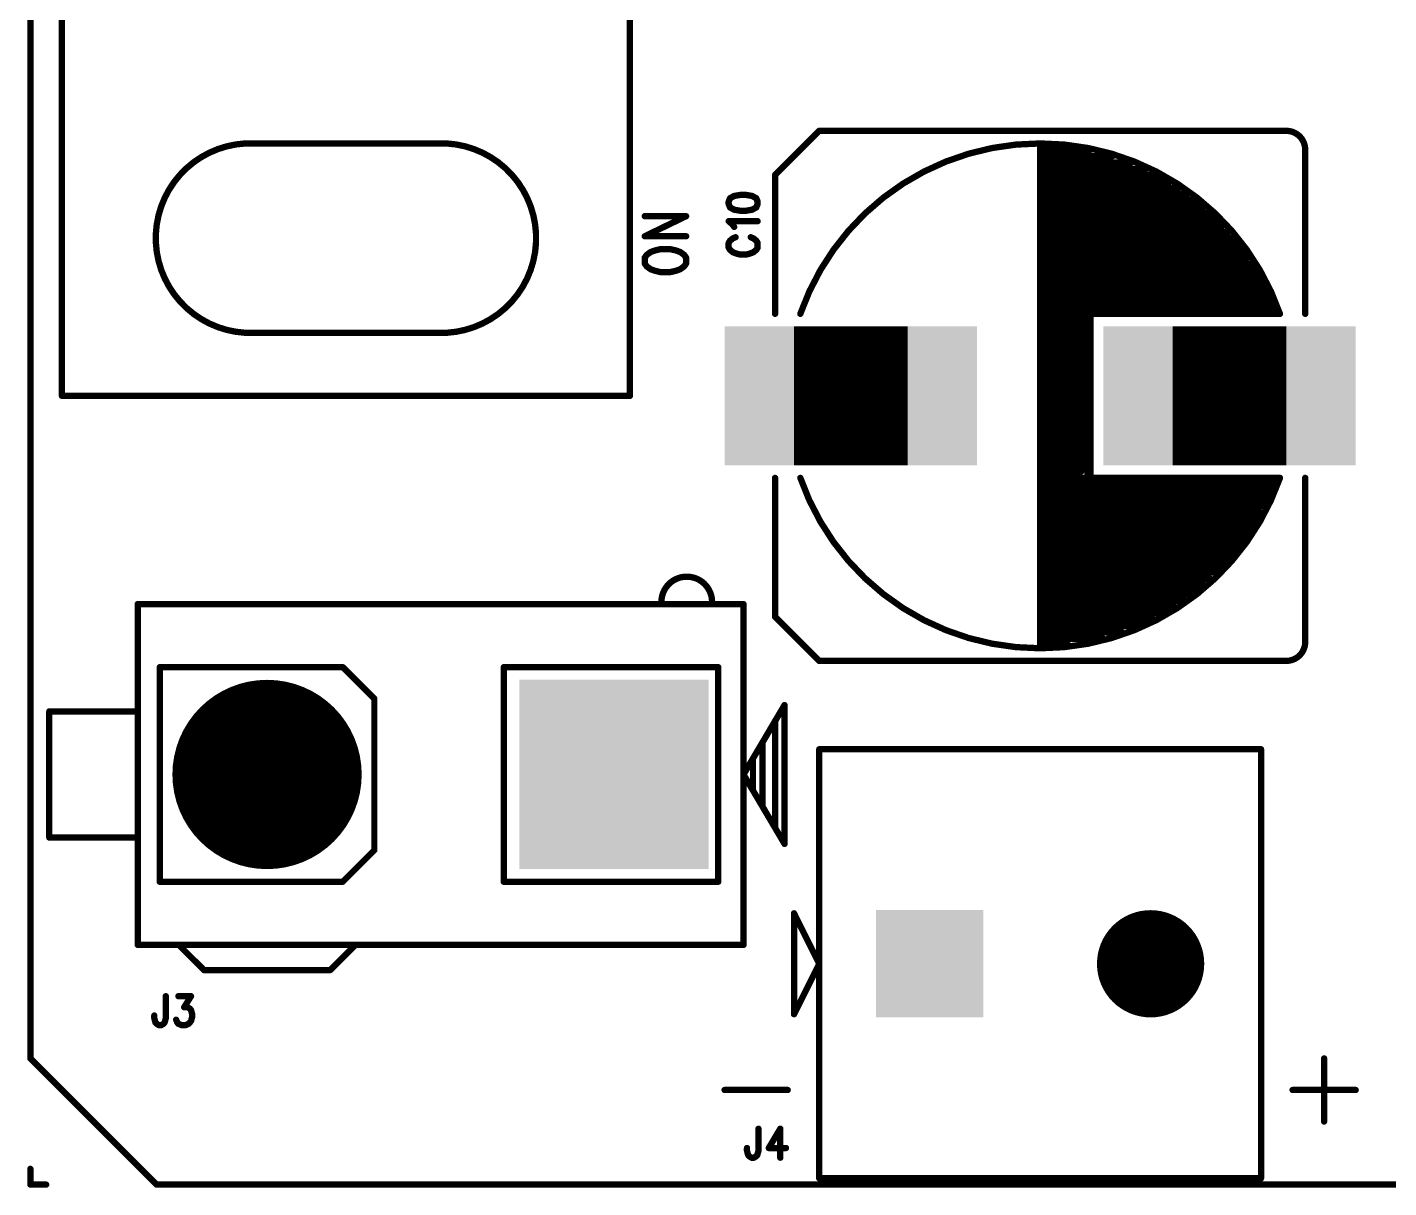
# Model space of a CAD drawing. Extents: x 100 to 134.1, y 89.7 to 148.
# Drawn here: x 99.95 to 121.52, y 99.95 to 118.34 of the extents above; entities that cross this region are included whole.
import ezdxf

# ---------------------------------------------------------------- set-up
doc = ezdxf.new("R2010")
doc.units = 0
doc.layers.get('0').update_dxf_attribs({"linetype": 'CONTINUOUS'})
doc.layers.add('MASK-TOP_PHO', color=3, linetype='CONTINUOUS')
doc.layers.add('SILK-TOP_PHO', color=14, linetype='CONTINUOUS')

# ---------------------------------------------------------------- blocks, each defined once
blk = doc.blocks.new('ROUND_1')
at = {"const_width": 0.050038}
blk.add_lwpolyline([(-0.025018, 0, 1), (0.025018, 0, 1)], format="xyb", close=True, dxfattribs=at)
blk = doc.blocks.new('SQUARE_25')
blk.add_solid([(0.85001, 0.85001), (0.85001, -0.85001), (-0.85001, 0.85001), (-0.85001, -0.85001)])
blk = doc.blocks.new('ROUND_26')
at = {"const_width": 0.85001}
blk.add_lwpolyline([(-0.425006, 0, 1), (0.425006, 0, 1)], format="xyb", close=True, dxfattribs=at)
blk = doc.blocks.new('ROUND_39')
at = {"const_width": 1.499996}
blk.add_lwpolyline([(-0.749998, 0, 1), (0.749998, 0, 1)], format="xyb", close=True, dxfattribs=at)
blk = doc.blocks.new('SQUARE_168')
blk.add_solid([(1.499996, 1.499996), (1.499996, -1.499996), (-1.499996, 1.499996), (-1.499996, -1.499996)])
blk = doc.blocks.new('SQUARE_171')
blk.add_solid([(1.099946, 1.099946), (1.099946, -1.099946), (-1.099946, 1.099946), (-1.099946, -1.099946)])

msp = doc.modelspace()

# ---------------------------------------------------------------- linework, layer by layer
at = {"layer": 'MASK-TOP_PHO'}
for points, const_width in [([(100.000054, 145.999962), (100.000054, 102.00005)], 0.100076), ([(113.89995, 112.499902), (112.100106, 112.499902)], 2.199892), ([(119.899938, 112.499902), (118.100094, 112.499902)], 2.199892), ([(100.000054, 102.00005), (102.00005, 100.000054)], 0.100076), ([(100.000054, 100.24999), (100.000054, 100.000054)], 0.100076), ([(100.000054, 100.000054), (100.24999, 100.000054)], 0.100076), ([(102.00005, 100.000054), (131.99999, 100.000054)], 0.100076)]:
    msp.add_lwpolyline(points, dxfattribs=dict(at, const_width=const_width))
at = {"layer": 'SILK-TOP_PHO', "const_width": 0.100076}
for points in [[(100.000054, 145.999962), (100.000054, 102.00005)], [(100.499926, 112.499902), (100.499926, 127.500126)], [(109.499908, 127.500126), (109.499908, 112.499902)], [(112.499902, 116.700046), (111.799878, 116.000022)], [(119.899938, 116.700046), (112.499902, 116.700046)], [(103.400098, 116.499894), (106.59999, 116.499894)], [(116.000022, 108.49991), (116.000022, 116.499894)], [(116.000022, 116.400072), (116.800122, 116.400072)], [(116.000022, 116.299996), (117.14988, 116.299996)], [(120.199912, 113.799874), (120.199912, 116.400072)], [(116.000022, 116.19992), (117.450108, 116.19992)], [(116.000022, 116.100098), (117.700044, 116.100098)], [(111.799878, 116.000022), (111.799878, 113.799874)], [(116.000022, 116.000022), (117.899942, 116.000022)], [(116.000022, 115.899946), (118.050056, 115.899946)], [(111.085884, 115.631722), (111.06404, 115.577366)], [(111.15167, 115.668298), (111.085884, 115.631722)], [(111.26089, 115.686332), (111.15167, 115.668298)], [(111.326676, 115.686332), (111.26089, 115.686332)], [(111.435896, 115.668298), (111.326676, 115.686332)], [(111.501682, 115.631722), (111.435896, 115.668298)], [(111.523526, 115.577366), (111.501682, 115.631722)], [(116.000022, 115.800124), (118.199916, 115.800124)], [(116.000022, 115.700048), (118.35003, 115.700048)], [(116.000022, 115.599972), (118.49989, 115.599972)], [(111.06404, 115.577366), (111.06404, 115.54079)], [(111.06404, 115.54079), (111.085884, 115.486434)], [(111.085884, 115.486434), (111.15167, 115.450112)], [(111.15167, 115.450112), (111.26089, 115.431824)], [(111.26089, 115.431824), (111.326676, 115.431824)], [(111.326676, 115.431824), (111.435896, 115.450112)], [(111.435896, 115.450112), (111.501682, 115.486434)], [(111.501682, 115.486434), (111.523526, 115.54079)], [(111.523526, 115.54079), (111.523526, 115.577366)], [(116.000022, 115.499896), (118.599966, 115.499896)], [(116.000022, 115.400074), (118.75008, 115.400074)], [(109.73435, 115.029488), (110.390686, 115.34775)], [(109.73435, 115.34775), (110.390686, 115.34775)], [(111.129572, 115.213638), (111.06404, 115.268248)], [(111.06404, 115.268248), (111.523526, 115.268248)], [(111.15167, 115.177316), (111.129572, 115.213638)], [(116.000022, 115.299998), (118.800118, 115.299998)], [(116.000022, 115.293902), (116.381022, 115.293902)], [(116.000022, 115.199922), (116.899944, 115.199922)], [(118.89994, 115.199922), (116.000022, 115.199922)], [(116.000022, 115.166902), (117.016022, 115.166902)], [(118.849902, 115.24996), (116.100098, 115.24996)], [(109.73435, 115.029488), (110.390686, 115.029488)], [(111.085884, 114.95913), (111.06404, 114.922808)], [(111.129572, 114.995452), (111.085884, 114.95913)], [(111.173514, 115.01374), (111.129572, 114.995452)], [(111.45774, 114.995452), (111.414052, 115.01374)], [(111.501682, 114.95913), (111.45774, 114.995452)], [(111.523526, 114.922808), (111.501682, 114.95913)], [(116.000022, 115.1001), (119.000016, 115.1001)], [(116.000022, 115.039902), (117.270022, 115.039902)], [(119.100092, 115.000024), (116.000022, 115.000024)], [(109.765592, 114.734086), (109.73435, 114.68862)], [(109.828076, 114.779552), (109.765592, 114.734086)], [(109.89056, 114.802158), (109.828076, 114.779552)], [(109.984286, 114.825018), (109.89056, 114.802158)], [(110.14075, 114.825018), (109.984286, 114.825018)], [(110.234476, 114.802158), (110.14075, 114.825018)], [(110.29696, 114.779552), (110.234476, 114.802158)], [(110.359444, 114.734086), (110.29696, 114.779552)], [(110.390686, 114.68862), (110.359444, 114.734086)], [(111.06404, 114.922808), (111.06404, 114.84991)], [(111.06404, 114.84991), (111.085884, 114.813588)], [(111.085884, 114.813588), (111.129572, 114.777266)], [(111.129572, 114.777266), (111.173514, 114.758978)], [(111.173514, 114.758978), (111.239046, 114.740944)], [(111.239046, 114.740944), (111.34852, 114.740944)], [(111.34852, 114.740944), (111.414052, 114.758978)], [(111.414052, 114.758978), (111.45774, 114.777266)], [(111.45774, 114.777266), (111.501682, 114.813588)], [(111.501682, 114.813588), (111.523526, 114.84991)], [(111.523526, 114.84991), (111.523526, 114.922808)], [(116.000022, 114.912902), (117.524022, 114.912902)], [(116.000022, 114.899948), (119.199914, 114.899948)], [(119.249952, 114.800126), (116.000022, 114.800126)], [(116.000022, 114.785902), (117.651022, 114.785902)], [(109.73435, 114.68862), (109.73435, 114.597688)], [(109.73435, 114.597688), (109.765592, 114.552222)], [(109.765592, 114.552222), (109.828076, 114.506756)], [(110.29696, 114.506756), (110.359444, 114.552222)], [(110.359444, 114.552222), (110.390686, 114.597688)], [(110.390686, 114.597688), (110.390686, 114.68862)], [(116.000022, 114.70005), (119.29999, 114.70005)], [(116.000022, 114.658902), (117.778022, 114.658902)], [(119.400066, 114.599974), (116.000022, 114.599974)], [(116.127022, 114.531902), (117.905022, 114.531902)], [(109.828076, 114.506756), (109.89056, 114.48415)], [(109.89056, 114.48415), (109.984286, 114.46129)], [(109.984286, 114.46129), (110.14075, 114.46129)], [(110.14075, 114.46129), (110.234476, 114.48415)], [(110.234476, 114.48415), (110.29696, 114.506756)], [(116.000022, 114.499898), (119.450104, 114.499898)], [(116.000022, 114.404902), (118.032022, 114.404902)], [(119.499888, 114.400076), (116.000022, 114.400076)], [(116.000022, 114.3), (119.549926, 114.3)], [(116.59997, 110.000034), (116.59997, 114.350038)], [(116.000022, 114.277902), (118.159022, 114.277902)], [(116.000022, 114.199924), (119.599964, 114.199924)], [(116.000022, 114.150902), (118.286022, 114.150902)], [(119.650002, 114.100102), (116.000022, 114.100102)], [(116.750084, 111.100108), (116.750084, 114.100102)], [(116.000022, 114.023902), (119.70004, 114.023902)], [(116.000022, 113.896902), (119.750078, 113.896902)], [(116.05006, 113.949988), (119.70004, 113.949988)], [(119.800116, 113.799874), (116.000022, 113.799874)], [(116.100098, 111.100108), (116.100098, 113.799874)], [(116.19992, 111.100108), (116.19992, 113.799874)], [(116.299996, 111.149892), (116.299996, 113.799874)], [(116.400072, 111.149892), (116.400072, 113.799874)], [(116.499894, 111.19993), (116.499894, 113.799874)], [(116.650008, 111.300006), (116.650008, 113.799874)], [(116.800122, 111.19993), (116.800122, 113.799874)], [(106.59999, 113.4999), (103.400098, 113.4999)], [(109.499908, 112.499902), (100.499926, 112.499902)], [(111.799878, 111.19993), (111.799878, 109.000036)], [(119.800116, 111.19993), (116.000022, 111.19993)], [(116.050822, 111.102902), (119.750078, 111.102902)], [(120.199912, 108.599986), (120.199912, 111.19993)], [(119.70004, 111.000032), (116.05006, 111.000032)], [(119.650002, 110.899956), (116.05006, 110.899956)], [(116.05006, 110.849918), (119.650002, 110.849918)], [(116.050822, 110.950502), (119.70004, 110.950502)], [(116.05006, 110.750096), (119.599964, 110.750096)], [(119.499888, 110.65002), (116.05006, 110.65002)], [(116.050822, 110.798102), (119.599964, 110.798102)], [(116.000022, 110.467902), (119.450104, 110.467902)], [(116.05006, 110.549944), (119.450104, 110.549944)], [(116.127022, 110.594902), (119.499888, 110.594902)], [(116.000022, 110.340902), (119.350028, 110.340902)], [(116.000022, 110.213902), (119.249952, 110.213902)], [(119.400066, 110.400084), (116.05006, 110.400084)], [(119.29999, 110.300008), (116.05006, 110.300008)], [(116.05006, 110.24997), (119.29999, 110.24997)], [(116.000022, 110.10011), (119.149876, 110.10011)], [(116.000022, 110.000034), (119.100092, 110.000034)], [(119.199914, 110.149894), (116.05006, 110.149894)], [(116.127022, 110.086902), (119.149876, 110.086902)], [(116.000022, 109.832902), (118.949978, 109.832902)], [(116.000022, 109.799882), (118.89994, 109.799882)], [(119.000016, 109.899958), (116.05006, 109.899958)], [(116.127022, 109.959902), (119.050054, 109.959902)], [(116.000022, 109.599984), (118.700042, 109.599984)], [(118.849902, 109.70006), (116.05006, 109.70006)], [(116.000022, 109.499908), (118.599966, 109.499908)], [(116.000022, 109.450124), (118.549928, 109.450124)], [(116.000022, 109.350048), (118.450106, 109.350048)], [(101.700076, 103.799894), (101.700076, 109.199934)], [(101.700076, 109.199934), (111.300006, 109.199934)], [(111.300006, 109.199934), (111.300006, 103.799894)], [(116.000022, 109.249972), (118.299992, 109.249972)], [(116.000022, 109.149896), (118.149878, 109.149896)], [(111.799878, 109.000036), (112.499902, 108.300012)], [(116.000022, 109.050074), (118.000018, 109.050074)], [(116.000022, 108.949998), (117.80012, 108.949998)], [(116.000022, 108.849922), (117.599968, 108.849922)], [(116.000022, 108.7501), (117.299994, 108.7501)], [(116.000022, 108.650024), (117.00002, 108.650024)], [(116.000022, 108.549948), (116.45011, 108.549948)], [(112.499902, 108.300012), (119.899938, 108.300012)], [(102.050088, 104.799892), (102.050088, 108.199936)], [(102.050088, 108.199936), (104.950006, 108.199936)], [(104.950006, 108.199936), (105.449878, 107.700064)], [(107.499912, 104.799892), (107.499912, 108.199936)], [(107.499912, 108.199936), (110.899956, 108.199936)], [(110.899956, 108.199936), (110.899956, 104.799892)], [(105.449878, 107.700064), (105.449878, 105.300018)], [(100.300028, 105.499916), (100.300028, 107.499912)], [(100.300028, 107.499912), (101.700076, 107.499912)], [(101.700076, 107.499912), (101.700076, 105.499916)], [(111.300006, 106.499914), (111.949992, 107.599988)], [(111.949992, 107.599988), (111.949992, 105.400094)], [(111.799878, 107.350052), (111.799878, 105.674922)], [(111.59998, 106.974894), (111.59998, 106.000042)], [(111.45012, 106.750104), (111.45012, 106.249978)], [(112.499902, 100.099876), (112.499902, 106.899964)], [(112.499902, 106.899964), (119.499888, 106.899964)], [(119.499888, 106.899964), (119.499888, 100.099876)], [(111.949992, 105.400094), (111.300006, 106.499914)], [(101.700076, 105.499916), (100.300028, 105.499916)], [(105.449878, 105.300018), (104.950006, 104.799892)], [(104.950006, 104.799892), (102.050088, 104.799892)], [(110.899956, 104.799892), (107.499912, 104.799892)], [(112.499902, 103.49992), (112.100106, 104.30002)], [(112.100106, 104.30002), (112.100106, 102.700074)], [(111.300006, 103.799894), (101.700076, 103.799894)], [(102.350062, 103.799894), (102.750112, 103.400098)], [(104.750108, 103.400098), (105.149904, 103.799894)], [(102.750112, 103.400098), (104.750108, 103.400098)], [(112.100106, 102.700074), (112.499902, 103.49992)], [(102.145338, 102.985824), (102.145338, 102.635812)], [(102.34549, 102.985824), (102.545388, 102.985824)], [(102.545388, 102.985824), (102.436422, 102.810818)], [(101.963728, 102.635812), (101.963728, 102.679754)], [(102.436422, 102.810818), (102.491032, 102.810818)], [(102.491032, 102.810818), (102.527354, 102.788974)], [(102.527354, 102.788974), (102.545388, 102.76713)], [(102.545388, 102.76713), (102.563676, 102.701598)], [(102.563676, 102.65791), (102.545388, 102.592124)], [(102.563676, 102.701598), (102.563676, 102.65791)], [(101.981762, 102.57028), (101.963728, 102.635812)], [(102.00005, 102.548436), (101.981762, 102.57028)], [(102.036372, 102.526592), (102.00005, 102.548436)], [(102.072694, 102.526592), (102.036372, 102.526592)], [(102.109016, 102.548436), (102.072694, 102.526592)], [(102.127304, 102.57028), (102.109016, 102.548436)], [(102.145338, 102.635812), (102.127304, 102.57028)], [(102.327202, 102.57028), (102.309168, 102.613968)], [(102.34549, 102.548436), (102.327202, 102.57028)], [(102.4001, 102.526592), (102.34549, 102.548436)], [(102.454456, 102.526592), (102.4001, 102.526592)], [(102.509066, 102.548436), (102.454456, 102.526592)], [(102.545388, 102.592124), (102.509066, 102.548436)], [(100.000054, 102.00005), (102.00005, 100.000054)], [(120.499886, 102.00005), (120.499886, 101.000052)], [(111.000032, 101.499924), (112.00003, 101.499924)], [(120.000014, 101.499924), (121.000012, 101.499924)], [(111.53648, 100.886006), (111.53648, 100.535994)], [(111.88192, 100.886006), (111.700056, 100.579682)], [(111.88192, 100.886006), (111.88192, 100.42652)], [(111.354616, 100.535994), (111.354616, 100.579682)], [(111.37265, 100.470208), (111.354616, 100.535994)], [(111.53648, 100.535994), (111.518192, 100.470208)], [(111.700056, 100.579682), (111.972852, 100.579682)], [(111.390938, 100.448364), (111.37265, 100.470208)], [(111.42726, 100.42652), (111.390938, 100.448364)], [(111.463582, 100.42652), (111.42726, 100.42652)], [(111.499904, 100.448364), (111.463582, 100.42652)], [(111.518192, 100.470208), (111.499904, 100.448364)], [(100.000054, 100.24999), (100.000054, 100.000054)], [(119.499888, 100.099876), (112.499902, 100.099876)], [(100.000054, 100.000054), (100.24999, 100.000054)], [(102.00005, 100.000054), (131.99999, 100.000054)]]:
    msp.add_lwpolyline(points, dxfattribs=at)
for points in [[(120.199912, 116.400072, 0.4142136), (119.899938, 116.700046)], [(103.400098, 116.499894, 0.9423286), (103.400098, 113.4999)], [(106.599736, 113.4999, 0.942488), (106.599736, 116.499894)], [(119.800116, 113.79962, 0.7106617), (112.199928, 113.79962)], [(112.199928, 111.200184, 0.7106617), (119.800116, 111.200184)], [(110.800134, 109.200442, 1.0862515), (110.000034, 109.19968)], [(119.899938, 108.300012, 0.4142136), (120.199912, 108.599986)]]:
    msp.add_lwpolyline(points, format="xyb", dxfattribs=at)

# ---------------------------------------------------------------- block references
at = {"layer": 'MASK-TOP_PHO'}
for name, p in [('SQUARE_171', (112.100106, 112.499902)), ('SQUARE_171', (113.89995, 112.499902)), ('SQUARE_171', (118.100094, 112.499902)), ('SQUARE_171', (119.899938, 112.499902)), ('ROUND_39', (103.75011, 106.499914)), ('SQUARE_168', (109.249972, 106.499914)), ('SQUARE_25', (114.249962, 103.49992)), ('ROUND_26', (117.750082, 103.49992)), ('ROUND_1', (100.000054, 102.00005)), ('ROUND_1', (100.000054, 100.24999)), ('ROUND_1', (100.000054, 100.000054)), ('ROUND_1', (100.24999, 100.000054)), ('ROUND_1', (102.00005, 100.000054))]:
    msp.add_blockref(name, p, dxfattribs=at)
at = {"layer": 'SILK-TOP_PHO'}
for p in [(112.499902, 116.700046), (119.899938, 116.700046), (119.899938, 116.700046), (103.400098, 116.499894), (103.400098, 116.499894), (106.599736, 116.499894), (106.59999, 116.499894), (116.000022, 116.499894), (116.000022, 116.400072), (116.000022, 116.299996), (116.800122, 116.400072), (117.14988, 116.299996), (120.199912, 116.400072), (120.199912, 116.400072), (116.000022, 116.19992), (116.000022, 116.100098), (117.450108, 116.19992), (117.700044, 116.100098), (111.799878, 116.000022), (116.000022, 116.000022), (116.000022, 115.899946), (117.899942, 116.000022), (118.050056, 115.899946), (111.085884, 115.631722), (111.15167, 115.668298), (111.26089, 115.686332), (111.326676, 115.686332), (111.435896, 115.668298), (111.501682, 115.631722), (116.000022, 115.800124), (116.000022, 115.700048), (116.000022, 115.599972), (118.199916, 115.800124), (118.35003, 115.700048), (118.49989, 115.599972), (111.06404, 115.577366), (111.06404, 115.54079), (111.06404, 115.54079), (111.085884, 115.486434), (111.15167, 115.450112), (111.26089, 115.431824), (111.326676, 115.431824), (111.435896, 115.450112), (111.501682, 115.486434), (111.523526, 115.577366), (111.523526, 115.54079), (116.000022, 115.499896), (116.000022, 115.400074), (118.599966, 115.499896), (118.75008, 115.400074), (109.73435, 115.34775), (110.390686, 115.34775), (110.390686, 115.34775), (111.06404, 115.268248), (111.129572, 115.213638), (111.15167, 115.177316), (111.523526, 115.268248), (116.000022, 115.299998), (116.000022, 115.293902), (116.000022, 115.199922), (116.000022, 115.199922), (116.000022, 115.166902), (116.100098, 115.24996), (116.381022, 115.293902), (116.899944, 115.199922), (117.016022, 115.166902), (118.800118, 115.299998), (118.849902, 115.24996), (118.89994, 115.199922), (109.73435, 115.029488), (109.73435, 115.029488), (110.390686, 115.029488), (111.085884, 114.95913), (111.129572, 114.995452), (111.173514, 115.01374), (111.414052, 115.01374), (111.45774, 114.995452), (111.501682, 114.95913), (116.000022, 115.1001), (116.000022, 115.039902), (116.000022, 115.000024), (117.270022, 115.039902), (119.000016, 115.1001), (119.100092, 115.000024), (109.765592, 114.734086), (109.828076, 114.779552), (109.89056, 114.802158), (109.984286, 114.825018), (110.14075, 114.825018), (110.234476, 114.802158), (110.29696, 114.779552), (110.359444, 114.734086), (111.06404, 114.922808), (111.06404, 114.84991), (111.085884, 114.813588), (111.129572, 114.777266), (111.173514, 114.758978), (111.239046, 114.740944), (111.34852, 114.740944), (111.414052, 114.758978), (111.45774, 114.777266), (111.501682, 114.813588), (111.523526, 114.922808), (111.523526, 114.84991), (116.000022, 114.912902), (116.000022, 114.899948), (116.000022, 114.800126), (116.000022, 114.785902), (117.524022, 114.912902), (117.651022, 114.785902), (119.199914, 114.899948), (119.249952, 114.800126), (109.73435, 114.68862), (109.73435, 114.597688), (109.73435, 114.597688), (109.765592, 114.552222), (110.359444, 114.552222), (110.390686, 114.68862), (110.390686, 114.597688), (116.000022, 114.70005), (116.000022, 114.658902), (116.000022, 114.599974), (116.127022, 114.531902), (117.778022, 114.658902), (117.905022, 114.531902), (119.29999, 114.70005), (119.400066, 114.599974), (109.828076, 114.506756), (109.89056, 114.48415), (109.984286, 114.46129), (110.14075, 114.46129), (110.234476, 114.48415), (110.29696, 114.506756), (116.000022, 114.499898), (116.000022, 114.404902), (116.000022, 114.400076), (116.000022, 114.3), (116.59997, 114.350038), (118.032022, 114.404902), (119.450104, 114.499898), (119.499888, 114.400076), (119.549926, 114.3), (116.000022, 114.277902), (116.000022, 114.199924), (116.000022, 114.150902), (116.000022, 114.100102), (116.750084, 114.100102), (118.159022, 114.277902), (118.286022, 114.150902), (119.599964, 114.199924), (119.650002, 114.100102), (116.000022, 114.023902), (116.000022, 113.896902), (116.05006, 113.949988), (119.70004, 114.023902), (119.70004, 113.949988), (119.750078, 113.896902), (111.799878, 113.799874), (112.199928, 113.79962), (116.000022, 113.799874), (116.100098, 113.799874), (116.19992, 113.799874), (116.299996, 113.799874), (116.400072, 113.799874), (116.499894, 113.799874), (116.650008, 113.799874), (116.800122, 113.799874), (119.800116, 113.799874), (119.800116, 113.79962), (120.199912, 113.799874), (103.400098, 113.4999), (103.400098, 113.4999), (106.599736, 113.4999), (106.59999, 113.4999), (100.499926, 112.499902), (109.499908, 112.499902), (116.650008, 111.300006), (111.799878, 111.19993), (112.199928, 111.200184), (116.000022, 111.19993), (116.050822, 111.102902), (116.100098, 111.100108), (116.19992, 111.100108), (116.299996, 111.149892), (116.400072, 111.149892), (116.499894, 111.19993), (116.750084, 111.100108), (116.800122, 111.19993), (119.750078, 111.102902), (119.800116, 111.200184), (119.800116, 111.19993), (120.199912, 111.19993), (116.05006, 111.000032), (116.05006, 110.899956), (116.05006, 110.849918), (116.050822, 110.950502), (119.650002, 110.899956), (119.650002, 110.849918), (119.70004, 111.000032), (119.70004, 110.950502), (116.05006, 110.750096), (116.05006, 110.65002), (116.050822, 110.798102), (119.499888, 110.65002), (119.599964, 110.798102), (119.599964, 110.750096), (116.000022, 110.467902), (116.05006, 110.549944), (116.127022, 110.594902), (119.450104, 110.549944), (119.450104, 110.467902), (119.499888, 110.594902), (116.000022, 110.340902), (116.000022, 110.213902), (116.05006, 110.400084), (116.05006, 110.300008), (116.05006, 110.24997), (119.249952, 110.213902), (119.29999, 110.300008), (119.29999, 110.24997), (119.350028, 110.340902), (119.400066, 110.400084), (116.000022, 110.10011), (116.000022, 110.000034), (116.05006, 110.149894), (116.127022, 110.086902), (116.59997, 110.000034), (119.100092, 110.000034), (119.149876, 110.10011), (119.149876, 110.086902), (119.199914, 110.149894), (116.000022, 109.832902), (116.000022, 109.799882), (116.05006, 109.899958), (116.127022, 109.959902), (118.89994, 109.799882), (118.949978, 109.832902), (119.000016, 109.899958), (119.050054, 109.959902), (116.000022, 109.599984), (116.05006, 109.70006), (118.700042, 109.599984), (118.849902, 109.70006), (116.000022, 109.499908), (116.000022, 109.450124), (116.000022, 109.350048), (118.450106, 109.350048), (118.549928, 109.450124), (118.599966, 109.499908), (101.700076, 109.199934), (110.000034, 109.19968), (110.800134, 109.200442), (111.300006, 109.199934), (111.300006, 109.199934), (116.000022, 109.249972), (116.000022, 109.149896), (118.149878, 109.149896), (118.299992, 109.249972), (111.799878, 109.000036), (116.000022, 109.050074), (116.000022, 108.949998), (117.80012, 108.949998), (118.000018, 109.050074), (116.000022, 108.849922), (116.000022, 108.7501), (117.299994, 108.7501), (117.599968, 108.849922), (116.000022, 108.650024), (116.000022, 108.549948), (116.000022, 108.49991), (116.45011, 108.549948), (117.00002, 108.650024), (120.199912, 108.599986), (120.199912, 108.599986), (112.499902, 108.300012), (119.899938, 108.300012), (119.899938, 108.300012), (102.050088, 108.199936), (104.950006, 108.199936), (104.950006, 108.199936), (107.499912, 108.199936), (110.899956, 108.199936), (110.899956, 108.199936), (105.449878, 107.700064), (100.300028, 107.499912), (101.700076, 107.499912), (101.700076, 107.499912), (111.949992, 107.599988), (111.799878, 107.350052), (111.59998, 106.974894), (111.45012, 106.750104), (112.499902, 106.899964), (119.499888, 106.899964), (111.300006, 106.499914), (111.300006, 106.499914), (111.45012, 106.249978), (111.59998, 106.000042), (111.799878, 105.674922), (100.300028, 105.499916), (101.700076, 105.499916), (105.449878, 105.300018), (111.949992, 105.400094), (102.050088, 104.799892), (104.950006, 104.799892), (107.499912, 104.799892), (110.899956, 104.799892), (112.100106, 104.30002), (101.700076, 103.799894), (102.350062, 103.799894), (105.149904, 103.799894), (111.300006, 103.799894), (102.750112, 103.400098), (104.750108, 103.400098), (112.499902, 103.49992), (112.499902, 103.49992), (102.145338, 102.985824), (102.34549, 102.985824), (102.545388, 102.985824), (101.963728, 102.679754), (102.436422, 102.810818), (102.491032, 102.810818), (102.527354, 102.788974), (102.545388, 102.76713), (102.563676, 102.701598), (102.563676, 102.65791), (112.100106, 102.700074), (101.963728, 102.635812), (101.981762, 102.57028), (102.00005, 102.548436), (102.036372, 102.526592), (102.072694, 102.526592), (102.109016, 102.548436), (102.127304, 102.57028), (102.145338, 102.635812), (102.309168, 102.613968), (102.327202, 102.57028), (102.34549, 102.548436), (102.4001, 102.526592), (102.454456, 102.526592), (102.509066, 102.548436), (102.545388, 102.592124), (100.000054, 102.00005), (120.499886, 102.00005), (111.000032, 101.499924), (112.00003, 101.499924), (120.000014, 101.499924), (121.000012, 101.499924), (120.499886, 101.000052), (111.53648, 100.886006), (111.88192, 100.886006), (111.88192, 100.886006), (111.354616, 100.579682), (111.354616, 100.535994), (111.53648, 100.535994), (111.700056, 100.579682), (111.972852, 100.579682), (111.37265, 100.470208), (111.390938, 100.448364), (111.42726, 100.42652), (111.463582, 100.42652), (111.499904, 100.448364), (111.518192, 100.470208), (111.88192, 100.42652), (100.000054, 100.24999), (112.499902, 100.099876), (119.499888, 100.099876), (119.499888, 100.099876), (100.000054, 100.000054), (100.24999, 100.000054), (102.00005, 100.000054)]:
    msp.add_blockref('ROUND_1', p, dxfattribs=at)

doc.saveas('drawing.dxf')
